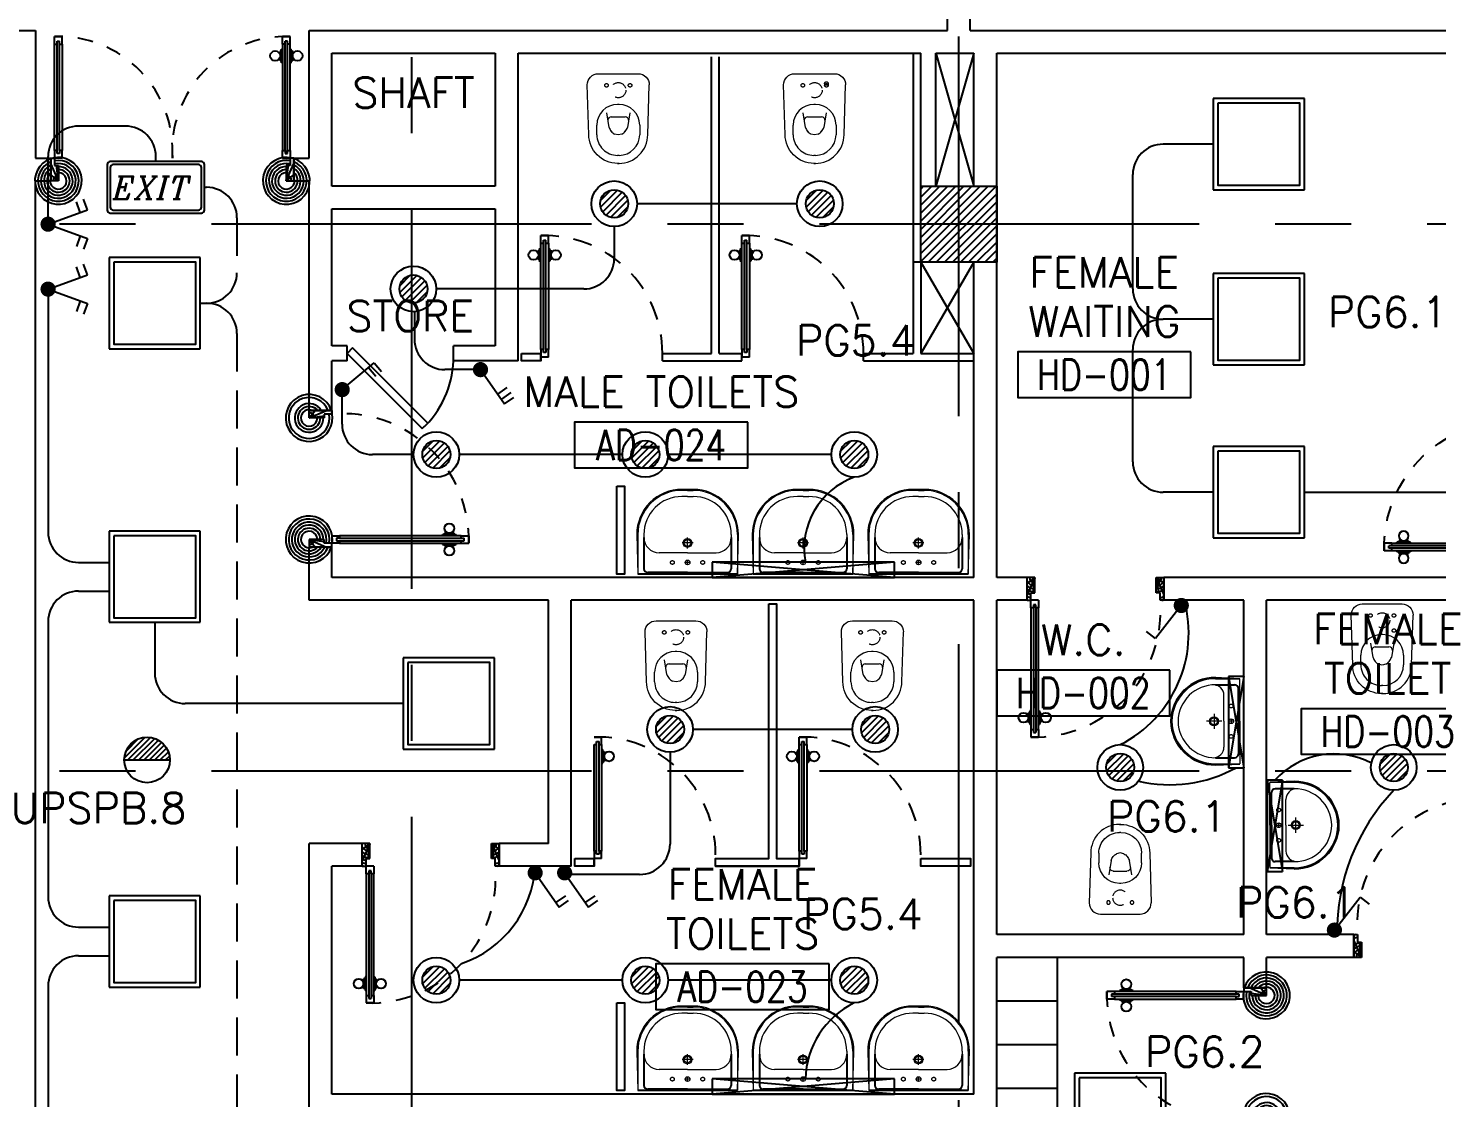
# Model space of a CAD drawing. Extents: x -0.4 to 93, y -13.2 to 77.1.
# Drawn here: x 56.55 to 65.82, y 14.4 to 21.44 of the extents above; entities that cross this region are included whole.
import ezdxf
from ezdxf.enums import TextEntityAlignment as Align

# ---------------------------------------------------------------- set-up
doc = ezdxf.new("R2010")
doc.units = 0
doc.header["$MEASUREMENT"] = 0
for name, pattern in [('CENTERX2', [4, 2.5, -0.5, 0.5, -0.5]), ('DASHED', [0.75, 0.5, -0.25]), ('HIDDEN', [0.375, 0.25, -0.125]), ('HIDDEN2', [0.1875, 0.125, -0.0625])]:
    doc.linetypes.add(name, pattern=pattern)
doc.layers.get('0').update_dxf_attribs({"linetype": 'CONTINUOUS'})
for name, color, linetype in [('A-JEERI', 11, 'CONTINUOUS'), ('AXES', 11, 'CENTERX2'), ('COL', 11, 'CONTINUOUS'), ('DOOR', 11, 'CONTINUOUS'), ('DOOR-DIM', 11, 'CONTINUOUS'), ('E-CLINE', 2, 'CONTINUOUS'), ('E-HLINE', 2, 'HIDDEN'), ('E-LITE', 4, 'CONTINUOUS'), ('E-SWITCH', 4, 'CONTINUOUS'), ('E-TEXT', 4, 'CONTINUOUS'), ('E-TRXT', 4, 'CONTINUOUS'), ('EJ', 11, 'CONTINUOUS'), ('EL-LITE', 4, 'CONTINUOUS'), ('FIX', 11, 'CONTINUOUS'), ('HAT', 11, 'CONTINUOUS'), ('Locker', 11, 'CONTINUOUS'), ('PART', 11, 'CONTINUOUS'), ('RM-BOX', 11, 'CONTINUOUS'), ('RM-NAME', 11, 'CONTINUOUS'), ('RM-NO', 11, 'CONTINUOUS'), ('SHAFT', 11, 'CONTINUOUS'), ('TEXT', 4, 'CONTINUOUS'), ('WALL', 11, 'CONTINUOUS')]:
    doc.layers.add(name, color=color, linetype=linetype)
doc.styles.add('ITALICC', font='italicc')
doc.styles.add('ROMANS', font='ROMANS.shx', dxfattribs={"width": 0.6})

# ---------------------------------------------------------------- blocks, each defined once
blk = doc.blocks.new('WC')
at = {"layer": 'FIX', "lineweight": 20}
for p, q in [((475, 140.8), (538, 140.8)), ((339, 4.8), (339, -4.8)), ((394.8, 75.7), (490.4, 60.1)), ((533.7, 24.2), (539.5, 0)), ((539.5, 0), (533.7, -24.2)), ((674, 4.8), (674, -4.8)), ((490.4, -60.1), (394.8, -75.7)), ((538, -140.8), (475, -140.8)), ((213.2, -203.8), (210, -203.8))]:
    blk.add_line(p, q, dxfattribs=at)
at = {"layer": 'FIX', "linetype": 'Continuous', "lineweight": 20}
blk.add_line((420.1, -47.3), (420.4, 44.6), dxfattribs=at)
at = {"layer": 'FIX', "lineweight": 20}
for points in [[(210, -203.8, -0.414214), (137, -130.8), (137, 0), (137, 130.8, -0.414214), (210, 203.8)], [(727, -4.8), (727, 4.8, 0.414214), (538, 193.8), (210, 203.8)], [(727, 4.8), (727, -4.8, -0.414214), (538, -193.8), (210, -203.8)]]:
    blk.add_lwpolyline(points, format="xyb", dxfattribs=at)
at = {"layer": 'FIX', "linetype": 'HIDDEN2', "lineweight": 20, "ltscale": 0.3}
blk.add_circle((245, 0), 49.8, dxfattribs=at)
at = {"layer": 'FIX', "linetype": 'HIDDEN', "lineweight": 20, "ltscale": 0.05}
for centre in [(213.2, 77.5), (213.2, -77.5)]:
    blk.add_circle(centre, 11.6, dxfattribs=at)
at = {"layer": 'FIX', "lineweight": 20}
for centre, radius, start, end in [((475, 4.8), 136, 90, 180), ((538, 4.8), 136, 360, 90), ((464.4, -17.6), 82, 51.07583, 71.50405), ((473, -6.9), 68.2, 27.15318, 51.07583), ((475, -4.8), 136, 180, 270), ((464.4, 17.6), 82, 288.49595, 308.92417), ((473, 6.9), 68.2, 308.92417, 332.84682), ((538, -4.8), 136, 270, 0)]:
    blk.add_arc(centre, radius, start, end, dxfattribs=at)
at = {"layer": 'FIX', "linetype": 'Continuous', "lineweight": 20}
for centre, start, end in [((442.7, 45.5), 88.38785, 182.33379), ((442.4, -45.6), 177.66621, 271.61215)]:
    blk.add_arc(centre, 22.3, start, end, dxfattribs=at)
blk = doc.blocks.new('A$C5C1537D1')
at = {"layer": 'DOOR', "color": 0, "linetype": 'ByBlock'}
for p, q in [((25, 900), (25, 950)), ((75, 950), (25, 950)), ((25, 950), (75, 950)), ((75, 900), (75, 950)), ((1525, 900), (1525, 950)), ((1525, 950), (1575, 950)), ((1575, 950), (1525, 950)), ((1575, 900), (1575, 950)), ((25, 900), (42, 900)), ((42, 900), (42, 920)), ((42, 920), (58, 920)), ((58, 900), (58, 920)), ((58, 900), (75, 900)), ((1508.8, 855), (1508.8, 790.2)), ((1517.8, 855), (1508.8, 855)), ((1517.8, 777.6), (1517.8, 867.6)), ((1525, 867.6), (1517.8, 867.6)), ((1517.8, 855), (1517.8, 790.2)), ((1542, 900), (1525, 900)), ((1542, 900), (1542, 920)), ((1558, 920), (1542, 920)), ((1558, 900), (1558, 920)), ((1575, 900), (1558, 900)), ((1575, 867.6), (1582.2, 867.6)), ((1582.2, 777.6), (1582.2, 867.6)), ((1582.2, 855), (1582.2, 790.2)), ((1582.2, 855), (1591.2, 855)), ((1591.2, 855), (1591.2, 790.2)), ((1517.8, 790.2), (1508.8, 790.2)), ((1525, 777.6), (1517.8, 777.6)), ((1575, 777.6), (1582.2, 777.6)), ((1582.2, 790.2), (1591.2, 790.2)), ((25, 200), (25, 150)), ((42, 200), (25, 200)), ((42, 180), (42, 200)), ((58, 200), (58, 180)), ((75, 200), (58, 200)), ((75, 150), (75, 200)), ((1525, 150), (1525, 200)), ((1525, 200), (1542, 200)), ((1542, 200), (1542, 180)), ((1558, 180), (1558, 200)), ((1558, 200), (1575, 200)), ((1575, 200), (1575, 150)), ((0, 150), (25, 150)), ((0, 0), (0, 150)), ((25, 150), (25, 100)), ((75, 150), (25, 150)), ((25, 100), (50, 100)), ((58, 180), (42, 180)), ((50, 100), (50, 0)), ((1525, 150), (1575, 150)), ((1542, 180), (1558, 180)), ((1575, 100), (1550, 100)), ((1550, 100), (1550, 0)), ((1575, 150), (1575, 100)), ((1600, 150), (1575, 150)), ((1600, 0), (1600, 150)), ((50, 0), (0, 0)), ((1550, 0), (1600, 0))]:
    blk.add_line(p, q, dxfattribs=at)
at = {"layer": 'DOOR', "linetype": 'ByBlock'}
for p, q in [((25, 200), (25, 900)), ((42, 200), (42, 900)), ((58, 200), (58, 900)), ((75, 900), (75, 200)), ((1525, 900), (1525, 200)), ((1542, 200), (1542, 900)), ((1558, 200), (1558, 900)), ((1575, 200), (1575, 900))]:
    blk.add_line(p, q, dxfattribs=at)
at = {"layer": 'DOOR', "color": 9, "linetype": 'ByBlock'}
for p, q in [((50, 0), (0, 113.7)), ((50, 0), (36.6, 100)), ((1550, 0), (1600, 113.7)), ((1550, 0), (1563.4, 100)), ((50, 0), (0, 40.1)), ((1550, 0), (1600, 40.1))]:
    blk.add_line(p, q, dxfattribs=at)
at = {"layer": 'DOOR', "color": 0, "linetype": 'ByBlock'}
for centre in [(1476.5, 822.6), (1623.5, 822.6)]:
    blk.add_circle(centre, 32.4, dxfattribs=at)
at = {"layer": 'DOOR', "linetype": 'HIDDEN', "ltscale": 0.5}
for centre, start, end in [((50, 198.8), 356.27506, 91.90618), ((1550, 198.8), 88.09382, 183.72494)]:
    blk.add_arc(centre, 751.6, start, end, dxfattribs=at)
at = {"layer": 'DOOR', "color": 9, "linetype": 'ByBlock'}
for centre, radius, start, end in [((50, 0), 154.4, 103.71423, 108.89471), ((50, 0), 134.4, 100.71998, 111.84015), ((50, 0), 114.4, 102.62257, 115.91616), ((50, 0), 94.4, 90, 121.98181), ((1550, 0), 94.4, 58.01819, 90), ((1550, 0), 134.4, 68.15985, 79.28002), ((1550, 0), 114.4, 64.08384, 77.37743), ((1550, 0), 154.4, 71.10529, 76.28577), ((50, 0), 74.4, 90, 132.22357), ((50, 0), 54.4, 90, 156.79262), ((50, 0), 34.4, 90, 180), ((50, 0), 14.4, 90, 180), ((1550, 0), 74.4, 47.77643, 90), ((1550, 0), 54.4, 23.20738, 90), ((1550, 0), 34.4, 0, 90), ((1550, 0), 14.4, 0, 90)]:
    blk.add_arc(centre, radius, start, end, dxfattribs=at)
at = {"layer": 'WALL', "linetype": 'ByBlock'}
for p, q in [((0, 150), (0, 0)), ((1600, 150), (1600, 0))]:
    blk.add_line(p, q, dxfattribs=at)
blk = doc.blocks.new('DOOR90')
at = {"layer": 'DOOR', "color": 7, "linetype": 'ByBlock'}
for p, q in [((-150, 0), (0, 0)), ((-150, 0), (-150, -25)), ((0, -50), (-113.7, 0)), ((0, -50), (-40.1, 0)), ((0, -50), (0, 0)), ((-1000, -25), (-1050, -25)), ((-1050, -75), (-1050, -25)), ((-1050, -25), (-1050, -75)), ((-1000, -75), (-1050, -75)), ((-1000, -42), (-1020, -42)), ((-1020, -42), (-1020, -58)), ((-1000, -58), (-1020, -58)), ((-1000, -25), (-1000, -42)), ((-1000, -58), (-1000, -75)), ((-877.6, -17.8), (-967.6, -17.8)), ((-967.6, -25), (-967.6, -17.8)), ((-967.6, -75), (-967.6, -82.2)), ((-877.6, -82.2), (-967.6, -82.2)), ((-955, -8.8), (-890.2, -8.8)), ((-955, -17.8), (-955, -8.8)), ((-955, -17.8), (-890.2, -17.8)), ((-955, -82.2), (-890.2, -82.2)), ((-955, -82.2), (-955, -91.2)), ((-955, -91.2), (-890.2, -91.2)), ((-890.2, -17.8), (-890.2, -8.8)), ((-890.2, -82.2), (-890.2, -91.2)), ((-877.6, -25), (-877.6, -17.8)), ((-877.6, -75), (-877.6, -82.2)), ((-200, -25), (-150, -25)), ((-200, -42), (-200, -25)), ((-180, -42), (-200, -42)), ((-200, -58), (-180, -58)), ((-200, -75), (-200, -58)), ((-150, -75), (-200, -75)), ((-180, -58), (-180, -42)), ((-150, -25), (-100, -25)), ((-150, -75), (-150, -25)), ((-100, -25), (-100, -50)), ((0, -50), (-100, -36.6)), ((-100, -50), (0, -50)), ((-150, -875), (-100, -875)), ((-150, -900), (-150, -875)), ((-150, -900), (0, -900)), ((0, -900), (-150, -900)), ((0, -850), (-113.7, -900)), ((-100, -875), (-100, -850)), ((0, -850), (-100, -863.4)), ((-100, -850), (0, -850)), ((0, -850), (-40.1, -900)), ((0, -850), (0, -900))]:
    blk.add_line(p, q, dxfattribs=at)
at = {"layer": 'DOOR', "linetype": 'ByBlock'}
for p, q in [((-200, -25), (-1000, -25)), ((-200, -42), (-1000, -42)), ((-200, -58), (-1000, -58)), ((-1000, -75), (-200, -75))]:
    blk.add_line(p, q, dxfattribs=at)
at = {"layer": 'DOOR', "color": 7, "linetype": 'ByBlock'}
for centre in [(-922.6, 23.5), (-922.6, -123.5)]:
    blk.add_circle(centre, 32.4, dxfattribs=at)
for centre, radius, start, end in [((0, -50), 154.4, 161.10529, 166.28577), ((0, -50), 94.4, 148.01819, 180), ((0, -50), 134.4, 158.15985, 169.28002), ((0, -50), 114.4, 154.08384, 167.37743), ((0, -50), 74.4, 137.77643, 180), ((0, -50), 54.4, 113.20738, 180), ((0, -50), 34.4, 90, 180), ((0, -50), 14.4, 90, 180), ((0, -850), 154.4, 193.71423, 198.89471), ((0, -850), 134.4, 190.71998, 201.84015), ((0, -850), 94.4, 180, 211.98181), ((0, -850), 74.4, 180, 222.22357), ((0, -850), 54.4, 180, 246.79262), ((0, -850), 34.4, 180, 270), ((0, -850), 14.4, 180, 270)]:
    blk.add_arc(centre, radius, start, end, dxfattribs=at)
at = {"layer": 'DOOR', "linetype": 'HIDDEN', "ltscale": 0.5}
blk.add_arc((-222.2, -50), 828.2, 178.27012, 275.00304, dxfattribs=at)
blk = doc.blocks.new('RM2')
at = {"layer": 'RM-NAME', "style": 'ROMANS'}
blk.add_text('SHAFT', height=200, dxfattribs=at).set_placement((0, 0), align=Align.MIDDLE)
blk = doc.blocks.new('RM1')
at = {"layer": 'RM-BOX'}
blk.add_lwpolyline([(569.9, -200), (-569.9, -200), (-569.9, -500), (569.9, -500)], close=True, dxfattribs=at)
at = {"layer": 'RM-NAME', "style": 'ROMANS'}
for tag, p in [('ROOMNAME1', (0, 323.8)), ('ROOMNAME2', (0, 0))]:
    blk.add_attdef(tag, text='', height=200, dxfattribs=at).set_placement(p, align=Align.MIDDLE)
at = {"layer": 'RM-NO', "style": 'ROMANS', "width": 0.8}
blk.add_attdef('ROOMNO', text='', height=200, dxfattribs=at).set_placement((0, -350), align=Align.MIDDLE)
blk = doc.blocks.new('COL50')
at = {"layer": 'COL'}
blk.add_lwpolyline([(-250, 250), (-250, -250), (250, -250), (250, 250)], close=True, dxfattribs=at)
blk = doc.blocks.new('*X89')
at = {"color": 0}
for p, q in [((235124.7, 25061), (235624.7, 25561)), ((235128.6, 25117.8), (235571.7, 25561)), ((235128.6, 25170.9), (235518.7, 25561)), ((235128.6, 25223.9), (235465.6, 25561)), ((235128.6, 25276.9), (235412.6, 25561)), ((235128.6, 25330), (235359.6, 25561)), ((235128.6, 25383), (235306.5, 25561)), ((235128.6, 25436), (235253.5, 25561)), ((235128.6, 25489.1), (235200.5, 25561)), ((235128.6, 25542.1), (235147.4, 25561)), ((235177.8, 25061), (235628.6, 25511.8)), ((235230.8, 25061), (235628.6, 25458.7)), ((235283.8, 25061), (235628.6, 25405.7)), ((235336.9, 25061), (235628.6, 25352.7)), ((235389.9, 25061), (235628.6, 25299.6)), ((235442.9, 25061), (235628.6, 25246.6)), ((235496, 25061), (235628.6, 25193.6)), ((235549, 25061), (235628.6, 25140.5)), ((235602, 25061), (235628.6, 25087.5))]:
    blk.add_line(p, q, dxfattribs=at)
blk = doc.blocks.new('LAV1')
at = {"layer": 'FIX', "linetype": 'ByBlock', "ltscale": 0.3}
for p, q in [((-287, 210), (-280, 50)), ((-240, 210), (-240, 85)), ((240, 210), (240, 85)), ((287, 210), (280, 50)), ((0, 60), (-215, 60)), ((0, 60), (215, 60))]:
    blk.add_line(p, q, dxfattribs=at)
at = {"layer": 'FIX', "linetype": 'Continuous', "lineweight": 20}
for p, q in [((-280, 210), (-280, 50)), ((280, 210), (280, 50)), ((0, 155), (-170, 155)), ((0, 155), (170, 155)), ((0, 50), (-280, 50)), ((0, 50), (-247.3, 50)), ((0, 50), (280, 50)), ((0, 50), (247.3, 50))]:
    blk.add_line(p, q, dxfattribs=at)
at = {"layer": 'FIX', "linetype": 'DASHED', "lineweight": 20, "ltscale": 0.05}
for p, q in [((49.5, 220), (-50.5, 220)), ((-0.5, 170), (-0.5, 270)), ((-0.5, 170), (-0.5, 270))]:
    blk.add_line(p, q, dxfattribs=at)
at = {"layer": 'FIX', "lineweight": 20}
for p, q in [((15.6, 107.5), (-15.5, 107.5)), ((0, 92), (0, 123))]:
    blk.add_line(p, q, dxfattribs=at)
for centre, radius in [((-0.5, 220), 29.5), ((-0.5, 220), 22.5), ((0, 107.5), 15.5)]:
    blk.add_circle(centre, radius, dxfattribs=at)
at = {"layer": 'FIX', "linetype": 'HIDDEN', "lineweight": 20, "ltscale": 0.05}
for centre in [(-100, 107.5), (100, 107.5)]:
    blk.add_circle(centre, 12.4, dxfattribs=at)
at = {"layer": 'FIX', "linetype": 'ByBlock', "ltscale": 0.3}
for centre, radius, start, end in [((5.1, 212), 292.1, 90.99638, 180.39035), ((-5.1, 212), 292.1, 359.60965, 89.00362), ((-215, 85), 25, 180, 270), ((215, 85), 25, 270, 0)]:
    blk.add_arc(centre, radius, start, end, dxfattribs=at)
at = {"layer": 'FIX', "linetype": 'Continuous', "lineweight": 20}
for centre, radius, start, end in [((5.1, 212), 285.1, 91.02017, 180.39998), ((-5.1, 212), 285.1, 359.60002, 88.97983), ((5.1, 212), 245.1, 91.18134, 180.46566), ((-5.1, 212), 245.1, 359.53434, 88.81866), ((-170, 225), 70, 180, 270), ((170, 225), 70, 270, 0)]:
    blk.add_arc(centre, radius, start, end, dxfattribs=at)
blk = doc.blocks.new('LAV-003')
at = {"layer": 'FIX', "linetype": 'ByBlock'}
blk.add_line((-327.5, -25), (327.5, -25), dxfattribs=at)
at = {"layer": 'FIX', "linetype": 'Continuous', "lineweight": 20}
for p, q in [((-327.5, -285), (-327.5, -25)), ((327.5, -285), (327.5, -25)), ((0, -165), (-187.5, -165)), ((0, -165), (187.5, -165)), ((-287.5, -285), (-287.5, -265)), ((287.5, -285), (287.5, -265)), ((0, -535), (-37.5, -535)), ((0, -535), (37.5, -535)), ((0, -575), (-37.5, -575)), ((0, -575), (37.5, -575))]:
    blk.add_line(p, q, dxfattribs=at)
at = {"layer": 'FIX', "linetype": 'ByBlock', "ltscale": 0.3}
for p, q in [((-287.5, -265), (-287.5, -60)), ((0, -35), (-262.5, -35)), ((0, -35), (262.5, -35)), ((287.5, -265), (287.5, -60))]:
    blk.add_line(p, q, dxfattribs=at)
at = {"layer": 'FIX', "lineweight": 20}
for p, q in [((0, -85.4), (0, -116.5)), ((-15.6, -100.9), (15.5, -100.9))]:
    blk.add_line(p, q, dxfattribs=at)
at = {"layer": 'FIX', "linetype": 'DASHED', "lineweight": 20, "ltscale": 0.04}
for p, q in [((-35.7, -230.5), (36.6, -230.5)), ((0, -193.9), (0, -266.1))]:
    blk.add_line(p, q, dxfattribs=at)
at = {"layer": 'FIX', "linetype": 'Continuous', "lineweight": 20}
blk.add_lwpolyline([(294.8, -25), (0, -25), (-327.5, -25), (-334.5, -285, 0.414214), (-37.5, -582), (0, -582), (37.5, -582, 0.414214), (334.5, -285), (327.5, -25), (0, -25)], format="xyb", dxfattribs=at)
at = {"layer": 'FIX', "linetype": 'HIDDEN', "lineweight": 20, "ltscale": 0.05}
for centre in [(-100, -100.9), (100, -100.9)]:
    blk.add_circle(centre, 12.4, dxfattribs=at)
at = {"layer": 'FIX', "lineweight": 20}
for centre, radius in [((0, -100.9), 15.5), ((0.5, -230), 29.5), ((0.5, -230), 22.5)]:
    blk.add_circle(centre, radius, dxfattribs=at)
at = {"layer": 'FIX', "linetype": 'ByBlock', "ltscale": 0.3}
for centre, start, end in [((-262.5, -60), 90, 180), ((262.5, -60), 0, 90)]:
    blk.add_arc(centre, 25, start, end, dxfattribs=at)
at = {"layer": 'FIX', "linetype": 'Continuous', "lineweight": 20}
for centre, radius, start, end in [((-187.5, -265), 100, 90, 180), ((187.5, -265), 100, 0, 90), ((-37.5, -285), 290, 180, 270), ((-37.5, -285), 250, 180, 270), ((37.5, -285), 290, 270, 0), ((37.5, -285), 250, 270, 0)]:
    blk.add_arc(centre, radius, start, end, dxfattribs=at)
blk = doc.blocks.new('L42')
at = {"layer": 'E-LITE'}
for p, q in [((0.3, 0.3), (-0.3, 0.3)), ((-0.3, 0.3), (-0.3, -0.3)), ((0.3, -0.3), (0.3, 0.3)), ((-0.3, -0.3), (0.3, -0.3))]:
    blk.add_line(p, q, dxfattribs=at)
at = {"layer": 'E-LITE', "color": 8}
blk.add_lwpolyline([(-0.27, 0.27), (-0.27, -0.27), (0.27, -0.27), (0.27, 0.27)], close=True, dxfattribs=at)
blk = doc.blocks.new('*X62')
at = {"color": 0}
for p, q in [((21548.527, 18540.142), (21548.801, 18540.415)), ((21548.529, 18539.966), (21548.977, 18540.414)), ((21548.584, 18539.845), (21549.098, 18540.359)), ((21548.672, 18539.756), (21549.187, 18540.271)), ((21548.793, 18539.7), (21549.243, 18540.15)), ((21548.966, 18539.696), (21549.246, 18539.977))]:
    blk.add_line(p, q, dxfattribs=at)
blk = doc.blocks.new('SPOT')
at = {"layer": 'E-LITE'}
for radius in [0.6, 0.369]:
    blk.add_circle((0, 0), radius, dxfattribs=at)
at = {"layer": 'E-LITE', "color": 8}
blk.add_blockref('*X62', (-21548.886, -18540.056), dxfattribs=at)
blk = doc.blocks.new('MR14')
at = {"layer": 'E-LITE'}
for p, q in [((-600, 100), (-600, 0)), ((600, 0), (600, 100)), ((-600, 0), (600, 0))]:
    blk.add_line(p, q, dxfattribs=at)
at = {"layer": 'E-LITE', "color": 8}
for p, q in [((600, 100), (-600, 0)), ((600, 0), (-600, 100))]:
    blk.add_line(p, q, dxfattribs=at)
at = {"layer": 'E-LITE', "color": 3}
blk.add_line((600, 100), (-600, 100), dxfattribs=at)
blk = doc.blocks.new('MR20')
at = {"layer": 'E-LITE'}
for p, q in [((-300, 100), (-300, 0)), ((-300, 100), (-300, 0)), ((300, 0), (300, 100)), ((300, 0), (300, 100)), ((-300, 0), (300, 0)), ((-300, 0), (300, 0)), ((-300, 0), (300, 0)), ((-300, 0), (-300, 0)), ((300, 0), (300, 0))]:
    blk.add_line(p, q, dxfattribs=at)
at = {"layer": 'E-LITE', "color": 3}
blk.add_line((300, 100), (-300, 100), dxfattribs=at)
at = {"layer": 'E-LITE', "color": 8}
for p, q in [((300, 0), (-300, 100)), ((300, 100), (-300, 0))]:
    blk.add_line(p, q, dxfattribs=at)
blk = doc.blocks.new('2G1W')
for p, q in [((0, 0), (0.55, 0)), ((0.45, 0), (0.45, -0.15)), ((0.55, 0), (0.55, -0.15))]:
    blk.add_line(p, q)
at = {"const_width": 0.1}
blk.add_lwpolyline([(-0.05, 0, 1), (0.05, 0, 1)], format="xyb", close=True, dxfattribs=at)
blk = doc.blocks.new('2G2W')
for p, q in [((0, 0), (0.517, 0.188)), ((0.423, 0.154), (0.372, 0.295)), ((0.517, 0.188), (0.466, 0.329)), ((0, 0), (0.517, -0.188)), ((0.423, -0.154), (0.372, -0.295)), ((0.517, -0.188), (0.466, -0.329))]:
    blk.add_line(p, q)
at = {"const_width": 0.1}
blk.add_lwpolyline([(-0.05, 0, 1), (0.05, 0, 1)], format="xyb", close=True, dxfattribs=at)
blk = doc.blocks.new('EXIT')
at = {"layer": 'E-LITE', "color": 4}
for p, q in [((-0.32, 0.15), (-0.32, -0.15)), ((0.3, 0.17), (-0.3, 0.17)), ((0.32, -0.15), (0.32, 0.15)), ((-0.3, -0.17), (0.3, -0.17))]:
    blk.add_line(p, q, dxfattribs=at)
at = {"layer": 'E-LITE', "color": 8}
for p, q in [((-0.3, 0.13), (-0.3, -0.13)), ((0.28, 0.15), (-0.28, 0.15)), ((0.3, -0.13), (0.3, 0.13)), ((-0.28, -0.15), (0.28, -0.15))]:
    blk.add_line(p, q, dxfattribs=at)
at = {"layer": 'E-LITE', "color": 4}
for centre, start, end in [((-0.3, 0.15), 90, 180), ((0.3, 0.15), 360, 90), ((-0.3, -0.15), 180, 270), ((0.3, -0.15), 270, 0)]:
    blk.add_arc(centre, 0.02, start, end, dxfattribs=at)
at = {"layer": 'E-LITE', "color": 8}
for centre, start, end in [((-0.28, 0.13), 90, 180), ((0.28, 0.13), 0, 90), ((-0.28, -0.13), 180, 270), ((0.28, -0.13), 270, 0)]:
    blk.add_arc(centre, 0.02, start, end, dxfattribs=at)
at = {"layer": 'E-LITE', "color": 5, "style": 'ITALICC'}
blk.add_text('EXIT', height=0.15, dxfattribs=at).set_placement((-0.284, -0.0783))
blk = doc.blocks.new('1G1W')
for p, q in [((0, 0), (0.55, 0)), ((0.55, 0), (0.55, -0.15))]:
    blk.add_line(p, q)
at = {"const_width": 0.1}
blk.add_lwpolyline([(-0.05, 0, 1), (0.05, 0, 1)], format="xyb", close=True, dxfattribs=at)
blk = doc.blocks.new('EL')
at = {"layer": 'EL-LITE'}
h = blk.add_hatch(dxfattribs=at)
h.set_pattern_fill('ANSI31', color=4, scale=0.2, style=0)
h.set_pattern_definition([(45, (587.071197, 567.777136), (-0.0176776695, 0.0176776695), [])])
h.paths.add_polyline_path([(0.15, 0, 1), (-0.15, 0)])
at = {"layer": 'EL-LITE', "color": 4}
blk.add_line((-0.15, 0), (0.15, 0), dxfattribs=at)
blk.add_circle((0, 0), 0.15, dxfattribs=at)

msp = doc.modelspace()

# ---------------------------------------------------------------- linework, layer by layer
at = {"layer": 'AXES'}
for p, q in [((62.6695, -1.1143), (62.6695, 76.4248)), ((59.0695, 5.75), (59.0695, 64.57)), ((92.2523, 20.15), (22.4295, 20.15)), ((92.2523, 16.55), (22.4295, 16.55))]:
    msp.add_line(p, q, dxfattribs=at)
at = {"layer": 'DOOR', "linetype": 'ByBlock'}
for p, q in [((59.9195, 20.075), (59.9695, 20.075)), ((59.9695, 20.075), (59.9195, 20.075)), ((59.9195, 20.025), (59.9195, 20.075)), ((59.9195, 19.325), (59.9195, 20.025)), ((59.9195, 20.025), (59.9365, 20.025)), ((59.9365, 20.045), (59.9525, 20.045)), ((59.9365, 20.025), (59.9365, 20.045)), ((59.9365, 19.325), (59.9365, 20.025)), ((59.9525, 20.025), (59.9525, 20.045)), ((59.9525, 19.325), (59.9525, 20.025)), ((59.9525, 20.025), (59.9695, 20.025)), ((59.9695, 20.025), (59.9695, 20.075)), ((59.9695, 20.025), (59.9695, 19.325)), ((61.2426, 20.075), (61.2926, 20.075)), ((61.2926, 20.075), (61.2426, 20.075)), ((61.2426, 20.025), (61.2426, 20.075)), ((61.2426, 19.325), (61.2426, 20.025)), ((61.2426, 20.025), (61.2596, 20.025)), ((61.2596, 20.045), (61.2756, 20.045)), ((61.2596, 20.025), (61.2596, 20.045)), ((61.2596, 19.325), (61.2596, 20.025)), ((61.2756, 20.025), (61.2756, 20.045)), ((61.2756, 19.325), (61.2756, 20.025)), ((61.2756, 20.025), (61.2926, 20.025)), ((61.2926, 20.025), (61.2926, 20.075)), ((61.2926, 20.025), (61.2926, 19.325)), ((59.9123, 19.98), (59.9033, 19.98)), ((59.9033, 19.98), (59.9033, 19.9152)), ((59.9195, 19.9926), (59.9123, 19.9926)), ((59.9123, 19.9026), (59.9123, 19.9926)), ((59.9123, 19.98), (59.9123, 19.9152)), ((59.9695, 19.9926), (59.9767, 19.9926)), ((59.9767, 19.9026), (59.9767, 19.9926)), ((59.9767, 19.98), (59.9857, 19.98)), ((59.9767, 19.98), (59.9767, 19.9152)), ((59.9857, 19.98), (59.9857, 19.9152)), ((61.2354, 19.98), (61.2264, 19.98)), ((61.2264, 19.98), (61.2264, 19.9152)), ((61.2426, 19.9926), (61.2354, 19.9926)), ((61.2354, 19.9026), (61.2354, 19.9926)), ((61.2354, 19.98), (61.2354, 19.9152)), ((61.2926, 19.9926), (61.2998, 19.9926)), ((61.2998, 19.9026), (61.2998, 19.9926)), ((61.2998, 19.98), (61.3088, 19.98)), ((61.2998, 19.98), (61.2998, 19.9152)), ((61.3088, 19.98), (61.3088, 19.9152)), ((59.9123, 19.9152), (59.9033, 19.9152)), ((59.9195, 19.9026), (59.9123, 19.9026)), ((59.9695, 19.9026), (59.9767, 19.9026)), ((59.9767, 19.9152), (59.9857, 19.9152)), ((61.2354, 19.9152), (61.2264, 19.9152)), ((61.2426, 19.9026), (61.2354, 19.9026)), ((61.2926, 19.9026), (61.2998, 19.9026)), ((61.2998, 19.9152), (61.3088, 19.9152)), ((59.9195, 19.325), (59.9195, 19.275)), ((59.9365, 19.325), (59.9195, 19.325)), ((59.9365, 19.305), (59.9365, 19.325)), ((59.9525, 19.305), (59.9365, 19.305)), ((59.9525, 19.325), (59.9525, 19.305)), ((59.9695, 19.325), (59.9525, 19.325)), ((59.9695, 19.275), (59.9695, 19.325)), ((61.2426, 19.325), (61.2426, 19.275)), ((61.2596, 19.325), (61.2426, 19.325)), ((61.2596, 19.305), (61.2596, 19.325)), ((61.2756, 19.305), (61.2596, 19.305)), ((61.2756, 19.325), (61.2756, 19.305)), ((61.2926, 19.325), (61.2756, 19.325)), ((61.2926, 19.275), (61.2926, 19.325)), ((59.9695, 19.275), (59.9195, 19.275)), ((61.2926, 19.275), (61.2426, 19.275)), ((60.2695, 16.775), (60.3195, 16.775)), ((60.3195, 16.775), (60.2695, 16.775)), ((60.2695, 16.025), (60.2695, 16.725)), ((60.2695, 16.725), (60.2865, 16.725)), ((60.2865, 16.745), (60.3025, 16.745)), ((60.2865, 16.725), (60.2865, 16.745)), ((60.2865, 16.025), (60.2865, 16.725)), ((60.3025, 16.725), (60.3025, 16.745)), ((60.3025, 16.025), (60.3025, 16.725)), ((60.3025, 16.725), (60.3195, 16.725)), ((60.3195, 16.725), (60.3195, 16.775)), ((60.3195, 16.725), (60.3195, 16.025)), ((60.3195, 16.6926), (60.3267, 16.6926)), ((60.3267, 16.6026), (60.3267, 16.6926)), ((61.6195, 16.6926), (61.6123, 16.6926)), ((61.6123, 16.6026), (61.6123, 16.6926)), ((61.6195, 16.775), (61.6695, 16.775)), ((61.6695, 16.775), (61.6195, 16.775)), ((61.6195, 16.725), (61.6195, 16.775)), ((61.6195, 16.025), (61.6195, 16.725)), ((61.6195, 16.725), (61.6365, 16.725)), ((61.6365, 16.745), (61.6525, 16.745)), ((61.6365, 16.725), (61.6365, 16.745)), ((61.6365, 16.025), (61.6365, 16.725)), ((61.6525, 16.725), (61.6525, 16.745)), ((61.6525, 16.025), (61.6525, 16.725)), ((61.6525, 16.725), (61.6695, 16.725)), ((61.6695, 16.725), (61.6695, 16.775)), ((61.6695, 16.725), (61.6695, 16.025)), ((61.6695, 16.6926), (61.6767, 16.6926)), ((61.6767, 16.6026), (61.6767, 16.6926)), ((60.3195, 16.6026), (60.3267, 16.6026)), ((60.3267, 16.68), (60.3357, 16.68)), ((60.3267, 16.68), (60.3267, 16.6152)), ((60.3267, 16.6152), (60.3357, 16.6152)), ((60.3357, 16.68), (60.3357, 16.6152)), ((61.6123, 16.68), (61.6033, 16.68)), ((61.6033, 16.68), (61.6033, 16.6152)), ((61.6123, 16.6152), (61.6033, 16.6152)), ((61.6123, 16.68), (61.6123, 16.6152)), ((61.6195, 16.6026), (61.6123, 16.6026)), ((61.6695, 16.6026), (61.6767, 16.6026)), ((61.6767, 16.68), (61.6857, 16.68)), ((61.6767, 16.68), (61.6767, 16.6152)), ((61.6767, 16.6152), (61.6857, 16.6152)), ((61.6857, 16.68), (61.6857, 16.6152)), ((60.2695, 16.025), (60.2695, 15.975)), ((60.2865, 16.025), (60.2695, 16.025)), ((60.3195, 15.975), (60.2695, 15.975)), ((60.2865, 16.005), (60.2865, 16.025)), ((60.3025, 16.005), (60.2865, 16.005)), ((60.3025, 16.025), (60.3025, 16.005)), ((60.3195, 16.025), (60.3025, 16.025)), ((60.3195, 15.975), (60.3195, 16.025)), ((61.6195, 16.025), (61.6195, 15.975)), ((61.6365, 16.025), (61.6195, 16.025)), ((61.6695, 15.975), (61.6195, 15.975)), ((61.6365, 16.005), (61.6365, 16.025)), ((61.6525, 16.005), (61.6365, 16.005)), ((61.6525, 16.025), (61.6525, 16.005)), ((61.6695, 16.025), (61.6525, 16.025)), ((61.6695, 15.975), (61.6695, 16.025))]:
    msp.add_line(p, q, dxfattribs=at)
at = {"layer": 'DOOR'}
for p, q in [((58.6799, 19.3354), (58.6445, 19.3)), ((58.6445, 19.3), (59.1395, 18.805)), ((59.1749, 18.8404), (58.6799, 19.3354)), ((59.1395, 18.805), (59.1749, 18.8404))]:
    msp.add_line(p, q, dxfattribs=at)
at = {"layer": 'DOOR', "linetype": 'ByBlock'}
for centre in [(59.871, 19.9476), (60.0181, 19.9476), (61.1941, 19.9476), (61.3412, 19.9476), (60.3681, 16.6476), (61.571, 16.6476), (61.7181, 16.6476)]:
    msp.add_circle(centre, 0.0324, dxfattribs=at)
at = {"layer": 'DOOR', "linetype": 'HIDDEN', "ltscale": 0.5}
for centre in [(59.9445, 19.3004), (61.2676, 19.3004), (60.2945, 16.0004), (61.6445, 16.0004)]:
    msp.add_arc(centre, 0.775, 359.97019, 91.84857, dxfattribs=at)
at = {"layer": 'DOOR'}
msp.add_arc((58.7049, 19.275), 0.6401, 312.76214, 357.76185, dxfattribs=at)
at = {"layer": 'E-CLINE', "color": 4}
for p, q in [((57.186, 20.7958), (56.8767, 20.7958)), ((64.3444, 20.6761), (64.0145, 20.6761)), ((56.6767, 20.175), (56.6767, 20.5958)), ((57.386, 20.5627), (57.386, 20.5958)), ((63.8145, 19.7246), (63.8145, 20.4761)), ((57.706, 20.3927), (57.7198, 20.3927)), ((61.605, 20.2844), (60.5522, 20.2844)), ((60.4022, 20.1344), (60.4022, 19.9238)), ((56.6767, 19.6976), (56.6767, 18.1245)), ((60.2022, 19.7238), (59.2309, 19.7238)), ((57.6786, 19.63), (57.7198, 19.63)), ((57.6786, 19.63), (57.7198, 19.63)), ((59.0879, 19.5739), (59.0879, 19.393)), ((64.3444, 19.5246), (64.0145, 19.5246)), ((63.8145, 18.5865), (63.8145, 19.3246)), ((59.5223, 19.193), (59.2879, 19.193)), ((58.6112, 18.8344), (58.6112, 19.0565)), ((59.082, 18.6344), (58.8112, 18.6344)), ((60.457, 18.6344), (59.382, 18.6344)), ((61.832, 18.6344), (60.757, 18.6344)), ((64.3444, 18.3865), (64.0145, 18.3865)), ((56.8767, 17.9245), (57.0786, 17.9245)), ((56.8767, 17.7355), (57.0786, 17.7355)), ((56.6767, 17.5355), (56.6767, 15.7245)), ((57.3786, 17.53), (57.3786, 17.1957)), ((59.0143, 16.9957), (57.5786, 16.9957)), ((61.9695, 16.825), (60.9195, 16.825)), ((60.7695, 16.675), (60.7695, 16.0712)), ((60.5695, 15.8712), (60.0832, 15.8712)), ((56.8767, 15.5245), (57.0786, 15.5245)), ((56.8767, 15.3355), (57.0786, 15.3355)), ((56.6767, 15.1355), (56.6767, 10.9245)), ((60.457, 15.175), (59.382, 15.175)), ((61.832, 15.175), (60.757, 15.175))]:
    msp.add_line(p, q, dxfattribs=at)
for centre, radius, start, end in [((56.8767, 20.5958), 0.2, 90, 180), ((57.186, 20.5958), 0.2, 0, 90), ((64.0145, 20.4761), 0.2, 90, 180), ((57.7198, 20.1927), 0.2, 0, 90), ((60.2022, 19.9238), 0.2, 270, 0), ((57.7198, 19.83), 0.2, 270, 0), ((64.0145, 19.7246), 0.2, 180, 270), ((57.7198, 19.43), 0.2, 0, 90), ((64.0145, 19.3246), 0.2, 90, 180), ((59.2879, 19.393), 0.2, 180, 270), ((58.8112, 18.8344), 0.2, 180, 270), ((64.0145, 18.5865), 0.2, 180, 270), ((62.1494, 18.0162), 0.4973, 109.66847, 190.56203), ((56.8767, 18.1245), 0.2, 180, 270), ((56.8767, 17.5355), 0.2, 90, 180), ((63.3602, 17.4585), 0.8224, 296.88219, 15.26227), ((57.5786, 17.1957), 0.2, 180, 270), ((65.1395, 16.1385), 0.5258, 62.18913, 137.88569), ((64.0588, 17.3655), 0.9045, 256.78509, 298.83925), ((66.515, 15.4894), 1.3571, 136.41414, 180.60717), ((60.5695, 16.0712), 0.2, 270, 0), ((59.1663, 15.9629), 0.7168, 288.74685, 356.96824), ((56.8767, 15.7245), 0.2, 180, 270), ((56.8767, 15.1355), 0.2, 90, 180), ((62.2305, 14.5119), 0.5701, 115.83514, 178.68504)]:
    msp.add_arc(centre, radius, start, end, dxfattribs=at)
at = {"layer": 'E-HLINE', "color": 4}
for p, q in [((57.9198, 20.1927), (57.9198, 19.83)), ((57.9198, 19.43), (57.9198, 13.23))]:
    msp.add_line(p, q, dxfattribs=at)
at = {"layer": 'E-SWITCH', "color": 4}
for p, q in [((59.5223, 19.193), (59.6793, 18.9672)), ((59.6364, 19.0322), (59.698, 19.075)), ((59.6618, 18.9989), (59.7234, 19.0417)), ((59.6793, 18.9672), (59.7409, 19.01)), ((64.9444, 18.3865), (66.13, 18.3865)), ((59.882, 15.8816), (60.039, 15.6558)), ((60.076, 15.8816), (60.233, 15.6558)), ((60.0216, 15.6875), (60.0831, 15.7303)), ((60.039, 15.6558), (60.1006, 15.6986)), ((60.2155, 15.6875), (60.2771, 15.7303)), ((60.233, 15.6558), (60.2946, 15.6986))]:
    msp.add_line(p, q, dxfattribs=at)
at = {"layer": 'E-SWITCH', "color": 4, "const_width": 0.05}
for points in [[(59.508, 19.2135, -1), (59.5366, 19.1724, -1)], [(59.8678, 15.9021, -1), (59.8963, 15.8611, -1)], [(60.0617, 15.9021, -1), (60.0903, 15.8611, -1)]]:
    msp.add_lwpolyline(points, format="xyb", close=True, dxfattribs=at)
at = {"layer": 'FIX', "color": 1, "linetype": 'HIDDEN', "lineweight": 20, "ltscale": 0.05}
for centre in [(61.7985, 21.0758), (65.5335, 17.4758)]:
    msp.add_circle(centre, 0.0116, dxfattribs=at)
at = {"layer": 'FIX', "color": 32, "linetype": 'HIDDEN', "lineweight": 20, "ltscale": 0.05}
for centre in [(60.985, 17.9239), (62.505, 17.9239)]:
    msp.add_circle(centre, 0.0124, dxfattribs=at)
at = {"layer": 'Locker'}
for p, q in [((63.3195, 13.2), (63.3195, 15.325)), ((63.3195, 15.0375), (62.9195, 15.0375)), ((63.3195, 14.75), (62.9195, 14.75)), ((63.3195, 14.4625), (62.9195, 14.4625))]:
    msp.add_line(p, q, dxfattribs=at)
at = {"layer": 'PART'}
for p, q in [((61.0426, 19.3), (61.0426, 21.252)), ((61.0926, 19.3), (61.0926, 21.252)), ((62.3695, 21.275), (62.3695, 19.9)), ((62.3695, 19.9), (62.3695, 19.3)), ((62.4195, 19.9), (62.3695, 19.9)), ((62.4195, 19.9), (62.4195, 19.3)), ((59.9195, 19.25), (59.9195, 19.3)), ((60.7195, 19.3), (61.0426, 19.3)), ((60.7195, 19.25), (60.7195, 19.3)), ((61.0926, 19.3), (61.2426, 19.3)), ((61.2426, 19.25), (61.2426, 19.3)), ((62.0426, 19.3), (62.3695, 19.3)), ((62.0426, 19.25), (62.0426, 19.3)), ((62.4195, 19.3), (62.7695, 19.3)), ((60.7195, 19.25), (61.2426, 19.25)), ((62.0426, 19.25), (62.7695, 19.25)), ((60.4195, 18.425), (60.4695, 18.425)), ((60.2695, 15.925), (60.2695, 15.975)), ((61.0695, 15.975), (61.4195, 15.975)), ((61.4695, 15.975), (61.6195, 15.975)), ((61.6195, 15.925), (61.6195, 15.975)), ((62.4195, 15.925), (62.4195, 15.975)), ((61.0695, 15.925), (61.6195, 15.925))]:
    msp.add_line(p, q, dxfattribs=at)
for points in [[(59.7922, 19.3), (59.9195, 19.3), (59.9195, 19.25), (59.7922, 19.25)], [(60.4195, 18.425), (60.4695, 18.425), (60.4695, 17.848), (60.4195, 17.848)], [(61.4195, 17.652), (61.4695, 17.652), (61.4695, 15.975), (61.6195, 15.975), (61.6195, 15.925), (61.0695, 15.925), (61.0695, 15.975), (61.4195, 15.975)], [(60.1425, 15.975), (60.2695, 15.975), (60.2695, 15.925), (60.1425, 15.925)], [(62.4195, 15.975), (62.7465, 15.975), (62.7465, 15.925), (62.4195, 15.925)], [(60.4195, 15.025), (60.4695, 15.025), (60.4695, 14.448), (60.4195, 14.448)]]:
    msp.add_lwpolyline(points, close=True, dxfattribs=at)
at = {"layer": 'SHAFT'}
for p, q in [((62.5195, 21.275), (62.7695, 20.4)), ((62.7695, 21.275), (62.5195, 20.4)), ((62.4195, 19.9), (62.7695, 19.3)), ((62.7695, 19.9), (62.4195, 19.3))]:
    msp.add_line(p, q, dxfattribs=at)
at = {"layer": 'WALL'}
for p, q in [((62.5945, 21.425), (62.5945, 21.65)), ((62.7445, 21.425), (62.7445, 21.65)), ((48.2695, 21.425), (56.5945, 21.425)), ((56.5945, 21.425), (56.5945, 20.5852)), ((58.3945, 21.425), (62.5945, 21.425)), ((58.3945, 20.5852), (58.3945, 21.425)), ((62.7445, 21.425), (66.5195, 21.425)), ((58.3945, 21.25), (58.3945, 21.275)), ((58.5445, 21.25), (58.5445, 21.275)), ((58.5445, 21.275), (59.6195, 21.275)), ((58.5445, 20.4), (58.5445, 21.25)), ((59.6195, 21.275), (59.6195, 20.4)), ((59.7695, 21.275), (62.4195, 21.275)), ((59.7695, 19.25), (59.7695, 21.275)), ((62.4195, 20.4), (62.4195, 21.275)), ((62.5195, 20.4), (62.5195, 21.275)), ((62.5195, 21.275), (62.7695, 21.275)), ((62.7695, 20.4), (62.7695, 21.275)), ((62.9195, 17.825), (62.9195, 21.275)), ((62.9195, 21.275), (66.3695, 21.275)), ((56.5945, 20.5852), (56.6945, 20.5852)), ((56.6945, 20.4352), (56.6945, 20.5852)), ((58.2945, 20.5852), (58.3945, 20.5852)), ((58.2945, 20.4352), (58.2945, 20.5852)), ((56.5945, 11.475), (56.5945, 20.4352)), ((56.5945, 20.4352), (56.6945, 20.4352)), ((58.2945, 20.4352), (58.3945, 20.4352)), ((58.3945, 18.925), (58.3945, 20.4352)), ((59.6195, 20.4), (58.5445, 20.4)), ((58.5445, 20.25), (59.6195, 20.25)), ((58.5445, 19.35), (58.5445, 20.25)), ((59.6195, 20.25), (59.6195, 19.35)), ((62.7695, 17.825), (62.7695, 19.9)), ((58.6445, 19.35), (58.5445, 19.35)), ((58.6445, 19.25), (58.6445, 19.35)), ((59.3445, 19.25), (59.3445, 19.35)), ((59.6195, 19.35), (59.3445, 19.35)), ((58.6445, 19.25), (58.5445, 19.25)), ((58.5445, 18.925), (58.5445, 19.25)), ((59.7695, 19.25), (59.3445, 19.25)), ((58.5445, 18.925), (58.3945, 18.925)), ((58.5445, 18.025), (58.3945, 18.025)), ((58.3945, 17.675), (58.3945, 18.025)), ((58.5445, 17.825), (58.5445, 18.025)), ((62.7695, 17.825), (58.5445, 17.825)), ((63.1195, 17.825), (62.9195, 17.825)), ((63.1195, 17.675), (63.1195, 17.825)), ((66.3695, 17.825), (64.0195, 17.825)), ((64.0195, 17.675), (64.0195, 17.825)), ((59.9695, 17.675), (58.3945, 17.675)), ((59.9695, 16.075), (59.9695, 17.675)), ((62.7695, 17.675), (60.1195, 17.675)), ((60.1195, 15.925), (60.1195, 17.675)), ((62.7695, 14.425), (62.7695, 17.675)), ((63.1195, 17.675), (62.9195, 17.675)), ((62.9195, 15.475), (62.9195, 17.675)), ((64.5445, 17.675), (64.0195, 17.675)), ((64.5445, 15.475), (64.5445, 17.675)), ((64.6945, 15.475), (64.6945, 17.675)), ((66.3695, 17.675), (64.6945, 17.675)), ((58.3945, 12.707), (58.3945, 16.075)), ((58.7445, 16.075), (58.3945, 16.075)), ((58.7445, 15.925), (58.7445, 16.075)), ((59.6445, 15.925), (59.6445, 16.075)), ((59.9695, 16.075), (59.6445, 16.075)), ((58.5445, 14.425), (58.5445, 15.925)), ((58.7445, 15.925), (58.5445, 15.925)), ((60.1195, 15.925), (59.6445, 15.925)), ((64.5445, 15.475), (62.9195, 15.475)), ((65.2695, 15.475), (64.6945, 15.475)), ((65.2695, 15.325), (65.2695, 15.475)), ((62.9195, 13.05), (62.9195, 15.325)), ((64.5445, 15.325), (62.9195, 15.325)), ((64.5445, 15.125), (64.5445, 15.325)), ((64.6945, 15.125), (64.6945, 15.325)), ((65.2695, 15.325), (64.6945, 15.325)), ((64.6945, 15.125), (64.5445, 15.125)), ((62.7695, 14.425), (58.5445, 14.425))]:
    msp.add_line(p, q, dxfattribs=at)

# ---------------------------------------------------------------- block references
at = {"layer": 'A-JEERI', "linetype": 'ByBlock', "xscale": 0.001000000047497451, "yscale": 0.0009999999892897904, "zscale": 0.001, "rotation": 180}
for p in [(60.885, 17.823), (61.645, 17.823), (62.405, 17.823), (60.885, 14.423), (61.645, 14.423), (62.405, 14.423)]:
    msp.add_blockref('LAV-003', p, dxfattribs=at)
at = {"layer": 'COL', "xscale": -0.001000000047497451, "yscale": 0.0009999999892897904, "zscale": 0.001}
msp.add_blockref('COL50', (62.6695, 20.15), dxfattribs=at)
at = {"layer": 'DOOR', "color": 0, "xscale": 0.001000000047497451, "yscale": 0.0009999999892897904, "zscale": 0.001}
for name, p in [('A$C5C1537D1', (56.6945, 20.4352)), ('DOOR90', (64.6945, 15.125))]:
    msp.add_blockref(name, p, dxfattribs=at)
at = {"layer": 'DOOR', "color": 0, "yscale": 0.0009999999892897904, "zscale": 0.001}
for p, xscale, rotation in [((58.3945, 18.025), 0.001000000047497451, 180), ((63.1195, 17.825), 0.0009999999892897904, 90), ((66.1695, 15.325), 0.0009999999892897904, 270), ((58.7445, 16.075), 0.0009999999892897904, 90)]:
    msp.add_blockref('DOOR90', p, dxfattribs=dict(at, xscale=xscale, rotation=rotation))
at = {"layer": 'DOOR-DIM', "xscale": -0.001000000047497451, "yscale": 0.0009999999892897904, "zscale": 0.001, "rotation": 180}
msp.add_blockref('DOOR90', (66.5195, 17.975), dxfattribs=at)
at = {"layer": 'E-LITE', "color": 4}
for name, p in [('L42', (64.6444, 20.6761)), ('EXIT', (57.386, 20.3927)), ('L42', (57.3786, 19.63)), ('L42', (64.6444, 19.5246)), ('L42', (64.6444, 18.3865)), ('L42', (57.3786, 17.83)), ('L42', (59.3143, 16.9957)), ('L42', (57.3786, 15.43)), ('L42', (63.732, 14.2625))]:
    msp.add_blockref(name, p, dxfattribs=at)
for name, p, xscale, yscale, zscale in [('SPOT', (60.4022, 20.2844), 0.25, 0.25, 0.25), ('SPOT', (61.755, 20.2844), 0.25, 0.25, 0.25), ('SPOT', (59.0809, 19.7238), 0.25, 0.25, 0.25), ('SPOT', (59.232, 18.6344), 0.25, 0.25, 0.25), ('SPOT', (60.607, 18.6344), 0.25, 0.25, 0.25), ('SPOT', (61.982, 18.6344), 0.25, 0.25, 0.25), ('MR14', (61.647, 17.825), 0.0009999999892897904, 0.0009999999892897904, 0.001), ('SPOT', (60.7695, 16.825), 0.25, 0.25, 0.25), ('SPOT', (62.1195, 16.825), 0.25, 0.25, 0.25), ('SPOT', (63.732, 16.575), 0.25, 0.25, 0.25), ('SPOT', (65.532, 16.575), 0.25, 0.25, 0.25), ('SPOT', (59.232, 15.175), 0.25, 0.25, 0.25), ('SPOT', (60.607, 15.175), 0.25, 0.25, 0.25), ('SPOT', (61.982, 15.175), 0.25, 0.25, 0.25), ('MR14', (61.647, 14.425), 0.0009999999892897904, 0.0009999999892897904, 0.001)]:
    msp.add_blockref(name, p, dxfattribs=dict(at, xscale=xscale, yscale=yscale, zscale=zscale))
at = {"layer": 'E-LITE', "color": 4, "xscale": 0.0009999999892897904, "yscale": 0.0009999999892897904, "zscale": 0.001, "rotation": 90}
for p in [(64.5451, 16.8732), (64.7994, 16.1911)]:
    msp.add_blockref('MR20', p, dxfattribs=at)
at = {"layer": 'E-LITE'}
msp.add_blockref('EL', (57.328, 16.6243), dxfattribs=at)
at = {"layer": 'E-SWITCH', "color": 4, "yscale": 0.5, "zscale": 0.5}
for name, p, xscale, rotation in [('2G2W', (56.6767, 20.15), -0.5, 180), ('2G2W', (56.6767, 19.7226), -0.5, 180), ('2G1W', (58.6123, 19.0613), 0.5, 40.16096538549717), ('1G1W', (64.1338, 17.6408), 0.5, 232.1096599563921), ('1G1W', (65.1415, 15.5047), 0.5, 52.10965998215402)]:
    msp.add_blockref(name, p, dxfattribs=dict(at, xscale=xscale, rotation=rotation))
at = {"layer": 'EJ', "xscale": 0.001000000047497451, "yscale": 0.0009999999892897904, "zscale": 0.001}
msp.add_blockref('RM2', (59.082, 21.0155), dxfattribs=at)
at = {"layer": 'HAT', "xscale": 0.001000000047497451, "yscale": 0.0009999999892897904, "zscale": 0.001}
msp.add_blockref('*X89', (-172.709, -5.161), dxfattribs=at)
msp.add_blockref('RM1', (63.6276, 19.5096), dxfattribs=at).add_auto_attribs({'ROOMNO': 'HD-001', 'ROOMNAME2': 'WAITING', 'ROOMNAME1': 'FEMALE'})
at = {"layer": 'TEXT', "yscale": 0.0009999999892897904, "zscale": 0.001, "rotation": 270}
for p, xscale in [((60.429, 21.277), 0.0009999999892897904), ((61.721, 21.277), 0.0009999999892897904), ((65.456, 17.7882), 0.0009999999892897904), ((60.809, 17.677), 0.0009999999892897904), ((62.101, 17.677), 0.0009999999892897904), ((63.732, 15.473), -0.0009999999892897904)]:
    msp.add_blockref('WC', p, dxfattribs=dict(at, xscale=xscale))
at = {"layer": 'WALL', "xscale": 0.001000000047497451, "yscale": 0.0009999999892897904, "zscale": 0.001}
for p, values in [((60.7116, 19.0472), {'ROOMNO': 'AD-024', 'ROOMNAME2': 'MALE TOILETS'}), ((65.4924, 17.1615), {'ROOMNO': 'HD-003', 'ROOMNAME2': 'TOILET', 'ROOMNAME1': 'FEMALE'}), ((63.4894, 17.4146), {'ROOMNO': 'HD-002', 'ROOMNAME2': 'W.C.'}), ((61.2471, 15.4818), {'ROOMNO': 'AD-023', 'ROOMNAME2': 'TOILETS', 'ROOMNAME1': 'FEMALE'})]:
    msp.add_blockref('RM1', p, dxfattribs=at).add_auto_attribs(values)
at = {"layer": 'WALL', "xscale": 0.0009999999892897904, "yscale": 0.0009999999892897904, "zscale": 0.001}
for p, rotation in [((64.5696, 16.879), 90), ((64.6675, 16.195), 270)]:
    msp.add_blockref('LAV1', p, dxfattribs=dict(at, rotation=rotation))

# ---------------------------------------------------------------- texts
at = {"layer": 'E-TEXT', "color": 4, "style": 'ROMANS'}
for s, p in [('PG6.1', (65.0983, 19.4726)), ('PG5.4', (61.5981, 19.2849)), ('PG6.1', (63.6444, 16.1529)), ('PG6.1', (64.4932, 15.5868)), ('PG5.4', (61.6452, 15.5114)), ('PG6.2', (63.8948, 14.6048))]:
    msp.add_text(s, height=0.2, dxfattribs=at).set_placement(p)
at = {"layer": 'E-TRXT', "color": 4, "style": 'ROMANS'}
msp.add_text('UPSPB.8', height=0.2, dxfattribs=at).set_placement((56.4295, 16.209))
at = {"layer": 'RM-NAME', "style": 'ROMANS'}
msp.add_text('STORE', height=0.2, dxfattribs=at).set_placement((59.0606, 19.5455), align=Align.MIDDLE)

doc.saveas('drawing.dxf')
